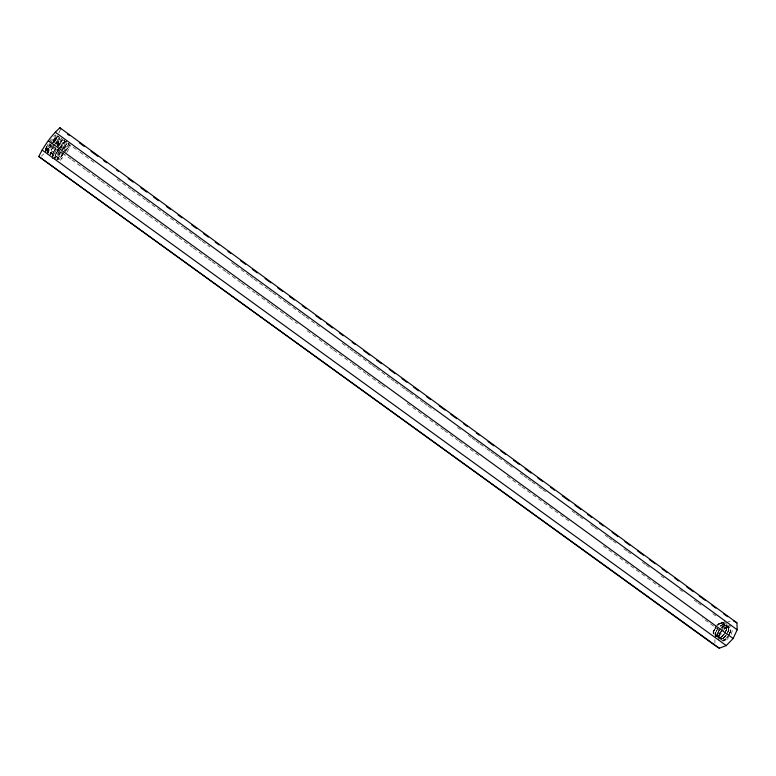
<?xml version="1.0" encoding="UTF-8"?>
<svg xmlns="http://www.w3.org/2000/svg" width="776" height="776" viewBox="0 0 776 776"><rect width="100%" height="100%" fill="white"/><g stroke="black" fill="none" stroke-linecap="round" stroke-linejoin="round"><path stroke-width="0.58" stroke-dasharray="3.88 2.91" d="M60.46 151.951L57.463 157.373L57.482 159.672L59.849 159.119L63.205 153.813M721.564 630.684L723.678 626.668L723.804 624.069L722.766 622.507L720.797 622.303L716.694 625.058M50.275 152.222L50.236 154.531L53.175 152.377L50.139 154.463L50.275 152.222L53.272 146.742M47.753 152.736L47.889 150.476L50.906 144.957L47.976 150.554L47.433 154.026M48.054 144.045L45.512 148.682L45.347 151.058L48.432 148.934L51.439 145.49M64.563 139.903L63.642 143.899L61.207 147.285M713.503 633.216L713.687 630.946L715.976 627.25M721.263 631.14L719.003 634.981L719.303 638.716L722.31 638.89L726.229 635.457L723.057 638.396L719.953 639.143L718.77 637.707L719.003 634.981L721.981 630.141M50.197 154.046L50.362 152.3M57.463 157.373L57.23 159.633L60.179 157.45L64.66 152.29M718.77 637.707L719.071 635.03L721.399 631.121M718.818 637.086L719.071 635.03M718.45 640.161L719.197 634.467L721.214 631.809M52.496 155.957L52.749 154.036L55.736 148.381L52.661 153.968L52.525 156.189L55.455 154.026L59.917 148.905M54.64 158.673C54.786 154.181 62.429 142.891 55.164 155.714M45.532 150.069L48.025 144.113M725.977 631.072L727.471 625.116L724.406 621.828L718.469 624.447L724.406 621.828M47.113 145.995L45.891 148.09L45.134 151.96L50.052 143.25M722.815 641.189L727.151 639.385L728.286 636.272L722.941 640.898M66.688 152.484L69.471 148.1L70.034 146.024L69.142 145.374L63.564 152.659M725.579 632.149L727.471 625.116M731.293 634.322L732.806 628.676M713.319 634.07L713.076 631.761L715.879 625.834M719.362 629.918L716.442 636.427L718.877 631.004M729.741 633.507L730.361 631.538L729.741 627.619L726.229 627.057L723.901 628.269L725.676 628.259L729.644 625.728L721.825 630.18M52.108 158.847L53.583 154.405L56.726 149.37M57.763 145.345L59.471 140.243L60.897 138.846M729.421 634.496L730.429 631.586L729.683 627.58L726.278 627.105L723.698 628.929M54.165 142.347L58.811 136.537L57.278 136.702L53.554 142.92M47.637 154.201L49.14 150.272L52.273 145.325M58.86 140.32L59.636 138.448L56.435 143.725M726.093 624.971L726.763 628.909L724.736 633.711L726.831 628.967L726.132 624.99L722.582 624.476L726.132 624.99M53.563 141.145L57.278 136.702L53.525 142.92L57.346 136.77L52.302 143.143M62.681 148.041L66.125 143.124L66.784 141.009L64.486 141.979L61.12 147.217M61.265 142.183L62.012 140.175L56.396 147.615L62.012 140.175L58.161 146.334L62.128 140.233L59.684 142.726M63.593 148.963L66.852 143.715L62.866 149.787M728.703 635.331L730.429 631.586M715.433 637.552L714.977 633.604L718.256 627.59L725.123 623.186L719.071 626.862M727.626 632.314L728.567 630.228L729.033 625.34L728.14 631.984L728.567 630.228L727.859 626.242L724.386 625.776L721.777 627.638L725.036 625.078L727.956 625.155M729.585 633.332L730.895 630.403L729.906 625.204M63.545 143.841L64.486 141.979M65.271 151.446L69.142 145.374M57.133 145.335L59.471 140.243L54.853 146.674M725.812 630.975L726.831 628.967M723.125 631.771L725.027 627.648L724.357 623.7L722.766 622.507M726.714 634.419L728.635 630.277L727.859 626.242L724.386 625.776M715.87 636.368L718.896 629.966L702.222 617.851M62.322 137.449L57.472 145.248M56.017 143.851L59.636 138.448M54.465 159.662L59.354 150.719M728.431 635.36L730.895 630.403M58.821 132.909L60.247 130.116M50.12 154.919L54.194 147.595M62.904 153.599L59.849 159.119L57.55 157.45M69.016 143.599L64.272 150.728M55.736 148.585L52.661 153.968L52.613 156.257L58.51 150.68M58.025 158.731L61.828 152.154M718.983 630.849L717.286 633.73L717.393 637.309L717.218 633.682L720.041 628.89M715.976 627.289L713.076 631.761M714.977 633.604L717.907 628.793M59.238 137.391L54.931 143.803M61.003 145.539L63.971 140.844M45.512 148.682L45.891 148.09M53.069 142.095L57.385 135.703L78.909 151.398M54.068 145.752L57.298 140.98L55.455 143.667M59.965 149.826L66.028 141.882M61.799 150.04L66.765 143.647L61.925 150.04M55.28 143.861L57.298 140.98M58.714 149.293L64.418 141.901L58.83 149.322M49.218 142.183L51.846 138.429M50.721 142.299L56.076 135.402M52.972 141.542L56.435 136.624L54.611 137.915L51.585 143.511L45.803 150.069L50.624 144.055M63.816 149.419L69.491 142.745M713.687 630.946L717.102 626.3M63.564 151.659L56.085 160.011M721.147 639.172L723.222 638.464L725.327 635.689M65.329 151.097L70.034 146.024M60.208 160.341L64.738 155.151M58.607 146.354L62.769 141.028M721.651 640.404L724.765 639.763L728.286 636.272M54.204 144.714L45.862 153.619M46.017 151.33L51.226 144.831M59.51 147.411L55.018 153.017L51.177 156.471M727.151 639.385L728.528 637.697M59.82 151.718L55.368 156.839L52.923 158.343M60.887 152.377L57.909 155.801L54.902 157.916L57.812 155.743L62.264 150.631M47.889 150.476L47.84 152.804L55.222 145.422M53.088 152.309L57.55 147.178M48.432 148.934L45.367 151.01L48.345 148.876L52.826 143.744M57.278 136.702L54.902 139.244M49.916 154.084L55.532 147.915M723.3 634.652L720.264 637.988L724.386 634.06L720.438 637.542L718.411 637.387M723.222 638.464L726.472 634.972L723.057 638.396M721.399 627.357L725.579 623.021M719.265 637.639L721.331 637.135L724.386 634.06M721.331 637.135L723.882 634.564M41.361 156.17L43.737 153.929M715.423 632.382L715.617 636.029L718.702 636.281L722.65 632.799L721.04 631.693L716.878 634.981L714.88 634.846M720.177 629.229L725.036 625.078M722.931 640.782L727.452 637.338M56.425 156.888L57.812 155.743M724.357 623.7L720.894 623.206L716.549 626.329L713.998 628.793L713.823 633.565M721.874 627.677L724.512 625.805L727.956 626.329M53.583 136.353L55.736 134.879M719.973 626.28L722.66 624.515M717.887 624.787L720.894 623.206L720.797 622.303M723.271 640.501L725.463 639.385L722.689 640.19M723.901 628.269L729.644 625.728M726.569 622.624L731.477 620.664M718.324 623.506L720.894 623.206M718.702 636.281L716.878 634.981L717.325 637.29L718.605 636.242L715.617 636.029L715.491 632.43M66.843 147.944L67.444 148.371M53.185 146.257L56.124 148.391M57.104 149.099L66.911 156.228M67.89 156.936L70.829 159.08M71.809 159.788L81.616 166.918M82.596 167.626L85.535 169.76M86.524 170.477L96.321 177.597M97.301 178.315L100.249 180.449M101.229 181.157L129.66 201.818M130.64 202.536L133.579 204.67M134.558 205.378L144.365 212.508M145.345 213.216L148.284 215.359M149.264 216.067L159.07 223.187M160.05 223.905L162.989 226.039M163.969 226.757L177.694 236.728M178.684 237.437L192.409 247.408M193.389 248.126L207.114 258.098M208.094 258.815L211.033 260.949M212.013 261.657L221.82 268.787M222.799 269.495L225.738 271.629M226.718 272.347L240.444 282.319M241.423 283.036L255.149 293.008M256.129 293.716L269.854 303.688M270.843 304.405L273.782 306.539M274.762 307.257L284.569 314.377M285.549 315.085L288.488 317.229M289.467 317.937L297.315 323.64M307.112 330.76L317.898 338.598M318.878 339.306L332.603 349.287M333.583 349.995L351.237 362.819M352.217 363.527L365.942 373.508M366.922 374.216L380.647 384.188M381.627 384.906L386.526 388.466M407.119 403.423L428.691 419.098M429.671 419.806L443.397 429.788M444.376 430.496L458.102 440.467M459.082 441.185L478.685 455.425M507.116 476.086L520.851 486.057M521.831 486.775L568.886 520.968M603.204 545.906L646.34 577.247M647.32 577.955L660.066 587.219M60.179 157.45L61.944 158.74M79.889 152.115L95.535 163.532M117.06 179.227L130.756 189.218M131.736 189.926L145.432 199.917M146.412 200.635L164.027 213.478M164.997 214.186L182.612 227.029M183.592 227.746L197.288 237.737M198.268 238.445L201.197 240.589M202.177 241.297L210.005 247.011M231.529 262.705L234.459 264.849M235.438 265.557L249.135 275.548M250.115 276.266L253.054 278.4M254.033 279.118L267.73 289.108M268.7 289.817L271.639 291.96M272.618 292.668L282.396 299.808M283.376 300.525L286.315 302.659M287.295 303.377L300.991 313.368M301.971 314.076L304.9 316.22M305.88 316.928L315.667 324.067M316.637 324.785L319.576 326.919M342.08 343.332L348.928 348.327M349.908 349.035L352.837 351.179M353.817 351.897L356.756 354.031M357.736 354.748L367.514 361.878M368.493 362.596L371.432 364.739M372.402 365.447L375.341 367.591M376.321 368.299L386.099 375.438M387.079 376.156L390.018 378.29M390.997 379.008L393.927 381.142M394.906 381.86L400.775 386.138M401.755 386.855L404.694 388.999M405.673 389.707L408.603 391.851M409.582 392.559L419.37 399.698M420.35 400.406L423.279 402.55M424.259 403.268L427.198 405.402M428.168 406.12L434.046 410.397M457.52 427.527L460.459 429.661M468.287 435.375L471.216 437.509M472.196 438.227L475.135 440.37M476.105 441.078L479.044 443.222M480.024 443.93L485.892 448.218M486.872 448.926L489.801 451.069M490.781 451.777L493.72 453.921M494.7 454.639L497.629 456.773M498.609 457.491L504.478 461.769M505.457 462.486L508.396 464.62M509.376 465.338L512.305 467.482M520.133 473.185L523.072 475.329M524.052 476.037L526.982 478.181M527.961 478.899L530.9 481.033M531.87 481.75L537.749 486.028M538.719 486.746L541.658 488.88M542.637 489.598L545.567 491.741M571.99 511.006L574.919 513.14M575.899 513.857L578.838 516.001M579.808 516.709L582.747 518.853M590.575 524.557L593.514 526.7M594.484 527.408L597.423 529.552M605.251 535.265L608.18 537.399M609.16 538.117L612.099 540.251M613.079 540.969L616.008 543.113M623.836 548.816L626.775 550.96M627.755 551.668L630.684 553.812M642.421 562.377L645.36 564.511M646.34 565.229L649.269 567.372M661.016 575.928L663.946 578.072M679.601 589.488L682.54 591.622M694.278 600.188L697.217 602.331M698.187 603.039L701.126 605.183M712.863 613.748L715.802 615.882M723.678 626.668L725.027 627.648M68.298 147.246L69.471 148.1M720.487 637.891L721.263 639.569M714.88 639.667L714.948 643.149"/><path stroke-width="1.16" d="M733.126 638.502L737.2 629.782L736.919 622.818L59.936 127.778C51.061 135.771 44.028 145.81 38.8 156.51L714.997 645.477L719.323 648.222L726.268 645.574L733.126 638.502L48.374 140.679M733.349 620.781L736.919 622.818M42.069 150.03L726.268 645.574M38.8 156.51L719.323 648.222M55.222 132.143L737.2 629.782M67.57 134.19L69.52 135.616M79.307 142.765L84.196 146.344M91.034 151.349L97.883 156.354M103.751 160.642L106.681 162.785M116.458 169.934L118.418 171.36M128.195 178.509L133.084 182.079M140.902 187.802L146.771 192.089M153.609 197.094L158.498 200.674M166.326 206.387L170.235 209.248M178.063 214.962L181.972 217.823M191.75 224.972L196.638 228.551M203.477 233.547L208.366 237.126M215.214 242.131L219.123 244.983M227.921 251.424L230.86 253.568M240.638 260.717L245.526 264.286M252.365 269.291L257.254 272.871M265.082 278.584L270.95 282.871M277.789 287.877L282.677 291.456M289.526 296.451L294.414 300.031M302.233 305.744L306.151 308.605M315.929 315.754L320.818 319.334M326.677 323.621L332.545 327.909M339.393 332.914L343.302 335.765M352.1 342.206L355.039 344.35M363.837 350.781L369.706 355.069M376.544 360.074L381.433 363.653M389.261 369.366L395.13 373.654M401.968 378.659L406.857 382.238M413.705 387.234L418.594 390.813M426.412 396.526L430.321 399.388M439.129 405.819L444.988 410.116M450.856 414.403L456.725 418.691M463.573 423.696L467.482 426.548M476.28 432.989L479.209 435.132M488.017 441.563L493.885 445.851M500.724 450.856L505.613 454.435M513.44 460.149L519.299 464.436M525.168 468.723L531.036 473.02M537.884 478.016L542.773 481.595M550.591 487.309L554.5 490.17M562.328 495.893L569.167 500.898M575.035 505.186L580.904 509.473M587.742 514.478L591.661 517.34M599.479 523.053L603.388 525.915M612.196 532.346L618.055 536.633M624.903 541.638L629.792 545.218M637.61 550.931L643.479 555.218M649.347 559.506L655.216 563.803M662.054 568.798L666.943 572.378M674.771 578.091L678.68 580.952M686.498 586.675L693.346 591.681M699.215 595.968L705.083 600.255M711.922 605.261L715.841 608.122M723.659 613.835L727.568 616.697M59.936 127.778L60.722 129.185"/></g></svg>
